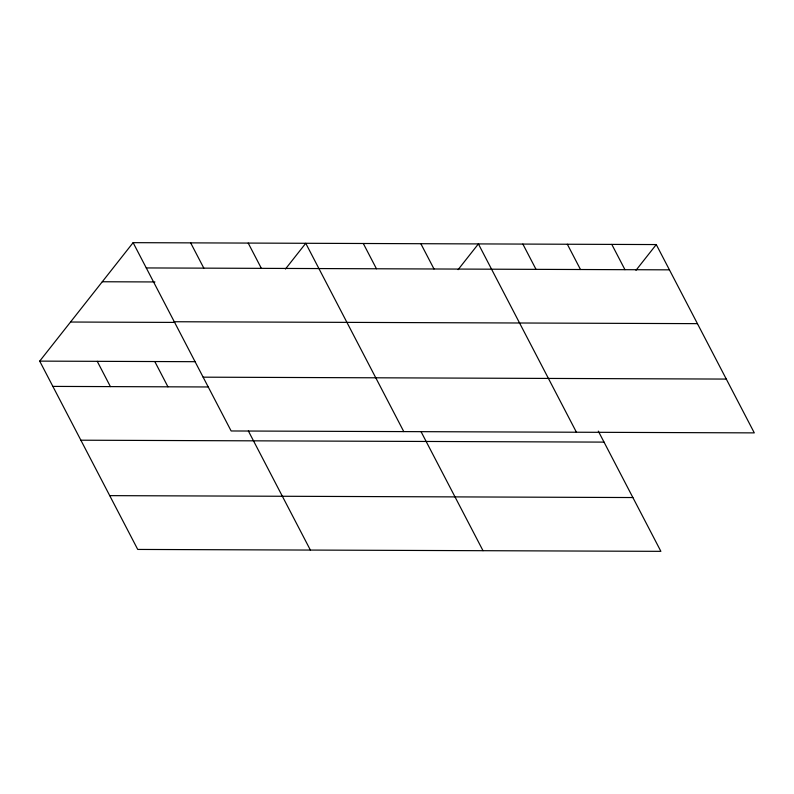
<?xml version="1.0" encoding="UTF-8"?>
<svg xmlns="http://www.w3.org/2000/svg" width="794" height="794" viewBox="0 0 794 794"><rect width="100%" height="100%" fill="white"/><g stroke="black" fill="none" stroke-linecap="round" stroke-linejoin="round"><path stroke-width="1.19" d="M598.309 431.122L660.886 551.344L137.729 549.438L39.7 361.121L133.114 242.656L656.271 244.562L754.3 432.879L231.143 430.973L133.114 242.656M285.453 269.027L305.75 243.292L403.779 431.599M458.098 269.662L478.395 243.917L576.424 432.224M635.974 270.307L656.271 244.562M146.265 267.935L669.431 269.841M102.287 281.751L154.929 281.949M174.273 321.739L697.44 323.644M70.527 322.027L174.601 322.414M39.7 361.121L195.205 361.687M203.135 377.17L726.292 379.075M52.861 386.4L208.365 386.966M80.869 440.204L604.026 442.109M109.721 495.635L632.887 497.54M611.797 244.403L624.957 269.682M567.333 244.234L580.493 269.513M522.859 244.076L536.019 269.355M420.85 243.708L434.01 268.987M363.305 243.5L376.455 268.779M421.009 431.579L483.02 550.699M248.204 243.073L261.365 268.352M190.659 242.865L203.82 268.144M248.363 430.953L310.375 550.063M154.8 361.548L167.951 386.827M97.245 361.33L110.406 386.609"/></g></svg>
